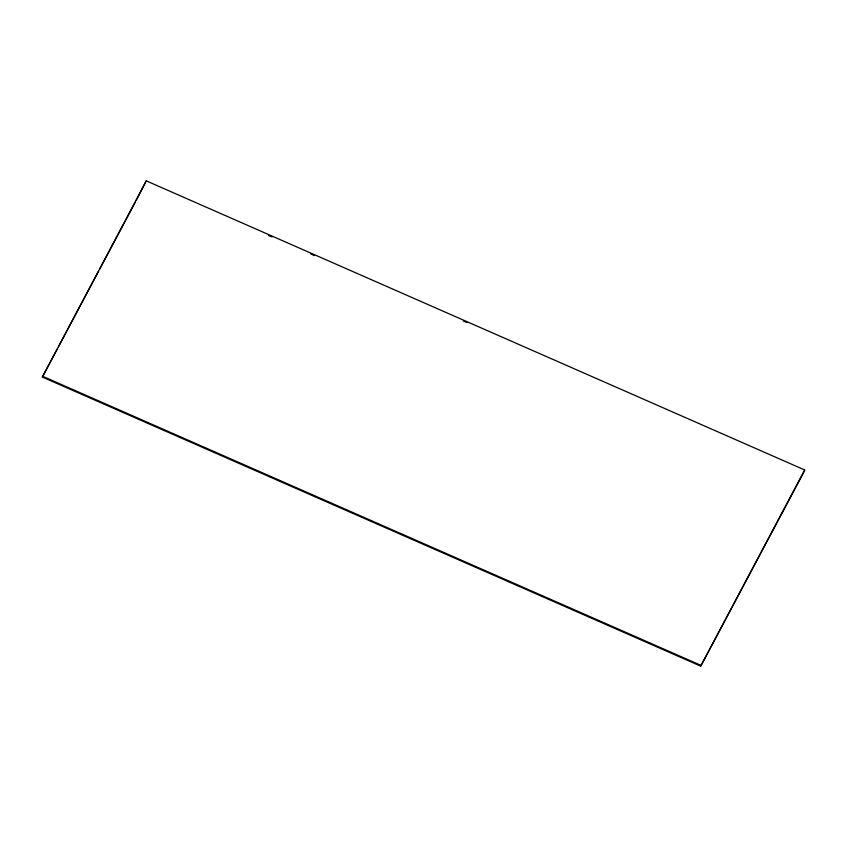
<?xml version="1.0" encoding="UTF-8"?>
<svg xmlns="http://www.w3.org/2000/svg" width="847" height="847" viewBox="0 0 847 847"><rect width="100%" height="100%" fill="white"/><g stroke="black" fill="none" stroke-linecap="round" stroke-linejoin="round"><path stroke-width="1.27" d="M42.35 377.053L146.277 180.856L804.65 469.947L804.586 470.816L700.723 666.144L42.35 377.053L57.183 349.144M146.277 180.856L136.314 200.316M700.723 666.144L804.65 469.947M58.422 346.815L98.612 271.241M99.84 268.912L135.086 202.645M268.446 235.392L272.078 236.98M310.807 253.994L314.438 255.582M463.298 320.949L466.93 322.548M42.414 376.184L700.787 665.287"/></g></svg>
